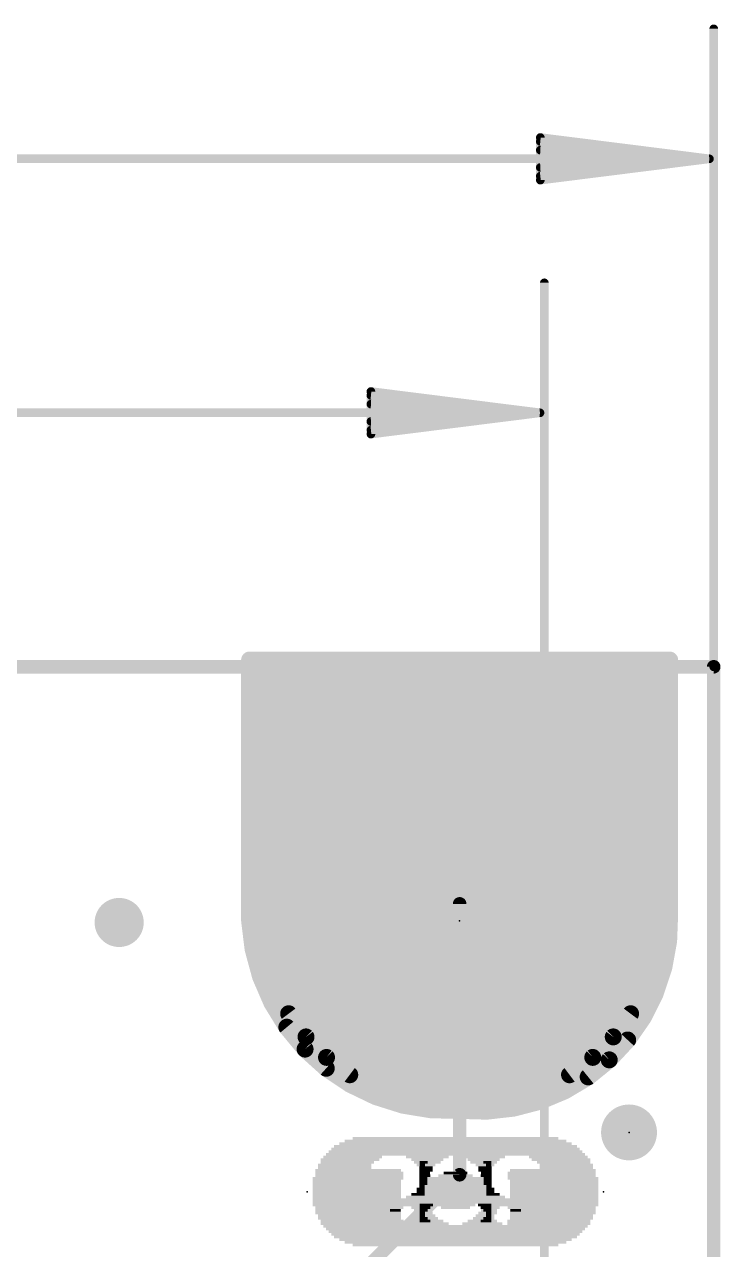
# Model space of a CAD drawing. Extents: x -32 to 103, y -61 to 35.
# Drawn here: x 27.77 to 38.2, y 16.66 to 35.03 of the extents above; entities that cross this region are included whole.
import ezdxf

# ---------------------------------------------------------------- set-up
doc = ezdxf.new("R2010")
doc.units = 0
for name, color, linetype in [('1', 12, 'CONTINUOUS'), ('16', 132, 'CONTINUOUS'), ('17', 110, 'CONTINUOUS'), ('18', 110, 'CONTINUOUS'), ('20', 53, 'CONTINUOUS'), ('21', 41, 'CONTINUOUS'), ('22', 40, 'CONTINUOUS'), ('23', 53, 'CONTINUOUS'), ('24', 53, 'CONTINUOUS'), ('29', 253, 'CONTINUOUS'), ('47', 253, 'CONTINUOUS')]:
    doc.layers.add(name, color=color, linetype=linetype)

# ---------------------------------------------------------------- blocks, each defined once
blk = doc.blocks.new('ROUNDP')
at = {"const_width": 0.5}
blk.add_lwpolyline([(0, -0.25, 1), (0, 0.25, 1), (0, -0.25)], format="xyb", dxfattribs=at)
blk = doc.blocks.new('PIE')
at = {"const_width": 0.5}
blk.add_lwpolyline([(0, -0.25, 1), (0, 0.25, 1), (0, -0.25)], format="xyb", dxfattribs=at)
blk = doc.blocks.new('RECT')
blk.add_solid([(-0.5, -0.5), (0.5, -0.5), (-0.5, 0.5), (0.5, 0.5)])
blk = doc.blocks.new('ROUNDV')
at = {"const_width": 0.5}
blk.add_lwpolyline([(0, -0.25, 1), (0, 0.25, 1), (0, -0.25)], format="xyb", dxfattribs=at)

msp = doc.modelspace()

# ---------------------------------------------------------------- linework, layer by layer
at = {"layer": '1'}
for points, const_width in [([(38.1, 25.4), (0, 25.4)], 0.2032), ([(37.338, 25.4), (31.242, 25.4)], 0.254), ([(31.242, 25.4), (31.242, 21.844)], 0.254), ([(37.338, 21.844), (37.338, 25.4)], 0.254), ([(38.1, 0), (38.1, 25.4)], 0.2032), ([(31.242, 25.146), (37.338, 25.146)], 0.254), ([(31.242, 24.892), (37.338, 24.892)], 0.254), ([(31.242, 24.638), (37.338, 24.638)], 0.254), ([(31.242, 24.384), (37.338, 24.384)], 0.254), ([(31.242, 24.13), (37.338, 24.13)], 0.254), ([(31.242, 23.876), (37.338, 23.876)], 0.254), ([(31.242, 23.622), (37.338, 23.622)], 0.254), ([(31.242, 23.368), (37.338, 23.368)], 0.254), ([(31.242, 23.114), (37.338, 23.114)], 0.254), ([(31.242, 22.86), (37.338, 22.86)], 0.254), ([(31.242, 22.606), (37.338, 22.606)], 0.254), ([(31.242, 22.352), (37.338, 22.352)], 0.254), ([(31.242, 22.098), (37.338, 22.098)], 0.254), ([(31.242, 21.844), (31.273, 21.4102)], 0.254), ([(31.242, 21.844), (37.338, 21.844)], 0.254), ([(34.29, 21.844), (34.29, 17.78)], 0.2032), ([(37.307, 21.4102), (37.338, 21.844)], 0.254), ([(31.2602, 21.59), (37.3198, 21.59)], 0.254), ([(31.273, 21.4102), (31.3655, 20.9853)], 0.254), ([(37.2145, 20.9853), (37.307, 21.4102)], 0.254), ([(31.2892, 21.336), (37.2908, 21.336)], 0.254), ([(31.3444, 21.082), (37.2356, 21.082)], 0.254), ([(31.3655, 20.9853), (31.5174, 20.5778)], 0.254), ([(31.4241, 20.828), (37.1559, 20.828)], 0.254), ([(37.0626, 20.5778), (37.2145, 20.9853)], 0.254), ([(31.5174, 20.5778), (31.7259, 20.1961)], 0.254), ([(31.5195, 20.574), (37.0605, 20.574)], 0.254), ([(36.8541, 20.1961), (37.0626, 20.5778)], 0.254), ([(31.6582, 20.32), (36.9218, 20.32)], 0.254), ([(31.7259, 20.1961), (31.9865, 19.848)], 0.254), ([(36.5935, 19.848), (36.8541, 20.1961)], 0.254), ([(31.8233, 20.066), (36.7567, 20.066)], 0.254), ([(31.9865, 19.848), (32.294, 19.5405)], 0.254), ([(32.0225, 19.812), (36.5575, 19.812)], 0.254), ([(36.286, 19.5405), (36.5935, 19.848)], 0.254), ([(32.2765, 19.558), (36.3035, 19.558)], 0.254), ([(32.294, 19.5405), (32.6421, 19.2799)], 0.254), ([(35.9379, 19.2799), (36.286, 19.5405)], 0.254), ([(32.6099, 19.304), (35.9701, 19.304)], 0.254), ([(32.6421, 19.2799), (33.0238, 19.0714)], 0.254), ([(35.5562, 19.0714), (35.9379, 19.2799)], 0.254), ([(33.0238, 19.0714), (33.4313, 18.9195)], 0.254), ([(33.0813, 19.05), (35.4987, 19.05)], 0.254), ([(35.1487, 18.9195), (35.5562, 19.0714)], 0.254), ([(33.4313, 18.9195), (33.8562, 18.827)], 0.254), ([(33.8562, 18.827), (34.29, 18.796)], 0.254), ([(34.29, 18.796), (34.7238, 18.827)], 0.254), ([(34.7238, 18.827), (35.1487, 18.9195)], 0.254), ([(34.29, 17.78), (31.75, 15.24)], 0.2032)]:
    msp.add_lwpolyline(points, dxfattribs=dict(at, const_width=const_width))
for points, const_width in [([(31.242, 25.4635, 1), (31.242, 25.3365)], 0.127), ([(31.3055, 25.4, 1), (31.1785, 25.4)], 0.127), ([(37.4015, 25.4, 1), (37.2745, 25.4)], 0.127), ([(37.338, 25.3365, 1), (37.338, 25.4635)], 0.127), ([(38.1508, 25.4, 1), (38.0492, 25.4)], 0.1016), ([(38.1, 25.3492, 1), (38.1, 25.4508)], 0.1016), ([(31.242, 25.2095, 1), (31.242, 25.0825)], 0.127), ([(37.338, 25.0825, 1), (37.338, 25.2095)], 0.127), ([(31.242, 24.9555, 1), (31.242, 24.8285)], 0.127), ([(37.338, 24.8285, 1), (37.338, 24.9555)], 0.127), ([(31.242, 24.7015, 1), (31.242, 24.5745)], 0.127), ([(37.338, 24.5745, 1), (37.338, 24.7015)], 0.127), ([(31.242, 24.4475, 1), (31.242, 24.3205)], 0.127), ([(37.338, 24.3205, 1), (37.338, 24.4475)], 0.127), ([(31.242, 24.1935, 1), (31.242, 24.0665)], 0.127), ([(37.338, 24.0665, 1), (37.338, 24.1935)], 0.127), ([(31.242, 23.9395, 1), (31.242, 23.8125)], 0.127), ([(37.338, 23.8125, 1), (37.338, 23.9395)], 0.127), ([(31.242, 23.6855, 1), (31.242, 23.5585)], 0.127), ([(37.338, 23.5585, 1), (37.338, 23.6855)], 0.127), ([(31.242, 23.4315, 1), (31.242, 23.3045)], 0.127), ([(37.338, 23.3045, 1), (37.338, 23.4315)], 0.127), ([(31.242, 23.1775, 1), (31.242, 23.0505)], 0.127), ([(37.338, 23.0505, 1), (37.338, 23.1775)], 0.127), ([(31.242, 22.9235, 1), (31.242, 22.7965)], 0.127), ([(37.338, 22.7965, 1), (37.338, 22.9235)], 0.127), ([(31.242, 22.6695, 1), (31.242, 22.5425)], 0.127), ([(37.338, 22.5425, 1), (37.338, 22.6695)], 0.127), ([(31.242, 22.4155, 1), (31.242, 22.2885)], 0.127), ([(37.338, 22.2885, 1), (37.338, 22.4155)], 0.127), ([(31.242, 22.1615, 1), (31.242, 22.0345)], 0.127), ([(37.338, 22.0345, 1), (37.338, 22.1615)], 0.127), ([(31.3053, 21.8485, 1), (31.1787, 21.8395)], 0.127), ([(31.242, 21.9075, 1), (31.242, 21.7805)], 0.127), ([(31.1785, 21.844, 1), (31.3055, 21.844)], 0.127), ([(34.3408, 21.844, 1), (34.2392, 21.844)], 0.1016), ([(37.2745, 21.844, 1), (37.4015, 21.844)], 0.127), ([(37.4013, 21.8395, 1), (37.2747, 21.8485)], 0.127), ([(37.338, 21.7805, 1), (37.338, 21.9075)], 0.127), ([(31.2602, 21.6535, 1), (31.2602, 21.5265)], 0.127), ([(37.3198, 21.5265, 1), (37.3198, 21.6535)], 0.127), ([(31.3351, 21.4237, 1), (31.211, 21.3967)], 0.127), ([(37.369, 21.3967, 1), (37.2449, 21.4237)], 0.127), ([(31.2097, 21.4057, 1), (31.3364, 21.4148)], 0.127), ([(31.2892, 21.3995, 1), (31.2892, 21.2725)], 0.127), ([(37.2436, 21.4148, 1), (37.3703, 21.4057)], 0.127), ([(37.2908, 21.2725, 1), (37.2908, 21.3995)], 0.127), ([(31.3444, 21.1455, 1), (31.3444, 21.0185)], 0.127), ([(37.2356, 21.0185, 1), (37.2356, 21.1455)], 0.127), ([(31.425, 21.0075, 1), (31.306, 20.9631)], 0.127), ([(31.3034, 20.9718, 1), (31.4275, 20.9988)], 0.127), ([(31.4241, 20.8915, 1), (31.4241, 20.7645)], 0.127), ([(37.1525, 20.9988, 1), (37.2766, 20.9718)], 0.127), ([(37.274, 20.9631, 1), (37.155, 21.0075)], 0.127), ([(37.1559, 20.7645, 1), (37.1559, 20.8915)], 0.127), ([(31.5732, 20.6082, 1), (31.4617, 20.5474)], 0.127), ([(31.5195, 20.6375, 1), (31.5195, 20.5105)], 0.127), ([(31.4579, 20.5556, 1), (31.5769, 20.6)], 0.127), ([(37.0031, 20.6, 1), (37.1221, 20.5556)], 0.127), ([(37.1183, 20.5474, 1), (37.0068, 20.6082)], 0.127), ([(37.0605, 20.5105, 1), (37.0605, 20.6375)], 0.127), ([(31.6582, 20.3835, 1), (31.6582, 20.2565)], 0.127), ([(36.9218, 20.2565, 1), (36.9218, 20.3835)], 0.127), ([(31.7767, 20.2342, 1), (31.675, 20.1581)], 0.127), ([(31.6701, 20.1657, 1), (31.7816, 20.2266)], 0.127), ([(36.7984, 20.2266, 1), (36.9099, 20.1657)], 0.127), ([(36.905, 20.1581, 1), (36.8033, 20.2342)], 0.127), ([(31.8233, 20.1295, 1), (31.8233, 20.0025)], 0.127), ([(36.7567, 20.0025, 1), (36.7567, 20.1295)], 0.127), ([(32.0314, 19.8929, 1), (31.9416, 19.8031)], 0.127), ([(31.9356, 19.8099, 1), (32.0373, 19.886)], 0.127), ([(32.0225, 19.8755, 1), (32.0225, 19.7485)], 0.127), ([(36.5427, 19.886, 1), (36.6444, 19.8099)], 0.127), ([(36.6384, 19.8031, 1), (36.5486, 19.8929)], 0.127), ([(36.5575, 19.7485, 1), (36.5575, 19.8755)], 0.127), ([(32.2765, 19.6215, 1), (32.2765, 19.4945)], 0.127), ([(32.332, 19.5913, 1), (32.2559, 19.4896)], 0.127), ([(36.3241, 19.4896, 1), (36.248, 19.5913)], 0.127), ([(36.3035, 19.4945, 1), (36.3035, 19.6215)], 0.127), ([(32.2491, 19.4956, 1), (32.3389, 19.5854)], 0.127), ([(36.2411, 19.5854, 1), (36.3309, 19.4956)], 0.127), ([(32.6099, 19.3675, 1), (32.6099, 19.2405)], 0.127), ([(32.6726, 19.3356, 1), (32.6117, 19.2241)], 0.127), ([(32.6041, 19.229, 1), (32.6802, 19.3307)], 0.127), ([(35.8998, 19.3307, 1), (35.9759, 19.229)], 0.127), ([(35.9683, 19.2241, 1), (35.9074, 19.3356)], 0.127), ([(35.9701, 19.2405, 1), (35.9701, 19.3675)], 0.127), ([(33.046, 19.1309, 1), (33.0016, 19.0119)], 0.127), ([(32.9934, 19.0157, 1), (33.0542, 19.1272)], 0.127), ([(33.0813, 19.1135, 1), (33.0813, 18.9865)], 0.127), ([(35.5258, 19.1272, 1), (35.5866, 19.0157)], 0.127), ([(35.4987, 18.9865, 1), (35.4987, 19.1135)], 0.127), ([(35.5784, 19.0119, 1), (35.534, 19.1309)], 0.127), ([(33.4448, 18.9815, 1), (33.4178, 18.8574)], 0.127), ([(33.4091, 18.86, 1), (33.4535, 18.979)], 0.127), ([(33.8608, 18.8904, 1), (33.8517, 18.7637)], 0.127), ([(33.8427, 18.765, 1), (33.8697, 18.8891)], 0.127), ([(34.7103, 18.8891, 1), (34.7373, 18.765)], 0.127), ([(34.7283, 18.7637, 1), (34.7192, 18.8904)], 0.127), ([(35.1265, 18.979, 1), (35.1709, 18.86)], 0.127), ([(35.1622, 18.8574, 1), (35.1352, 18.9815)], 0.127), ([(34.2855, 18.8593, 1), (34.2945, 18.7327)], 0.127), ([(34.2855, 18.7327, 1), (34.2945, 18.8593)], 0.127), ([(34.2392, 17.78, 1), (34.3408, 17.78)], 0.1016), ([(34.3259, 17.7441, 1), (34.2541, 17.8159)], 0.1016)]:
    msp.add_lwpolyline(points, format="xyb", dxfattribs=dict(at, const_width=const_width))
at = {"layer": '16'}
for points, const_width in [([(0, 25.4), (38.1, 25.4)], 0.2032), ([(37.338, 25.4), (31.242, 25.4)], 0.254), ([(31.242, 25.4), (31.242, 21.844)], 0.254), ([(37.338, 21.844), (37.338, 25.4)], 0.254), ([(38.1, 25.4), (38.1, 0)], 0.2032), ([(31.242, 25.146), (37.338, 25.146)], 0.254), ([(31.242, 24.892), (37.338, 24.892)], 0.254), ([(31.242, 24.638), (37.338, 24.638)], 0.254), ([(31.242, 24.384), (37.338, 24.384)], 0.254), ([(31.242, 24.13), (37.338, 24.13)], 0.254), ([(31.242, 23.876), (37.338, 23.876)], 0.254), ([(31.242, 23.622), (37.338, 23.622)], 0.254), ([(31.242, 23.368), (37.338, 23.368)], 0.254), ([(31.242, 23.114), (37.338, 23.114)], 0.254), ([(31.242, 22.86), (37.338, 22.86)], 0.254), ([(31.242, 22.606), (37.338, 22.606)], 0.254), ([(31.242, 22.352), (37.338, 22.352)], 0.254), ([(31.242, 22.098), (37.338, 22.098)], 0.254), ([(31.242, 21.844), (31.273, 21.4102)], 0.254), ([(31.242, 21.844), (37.338, 21.844)], 0.254), ([(37.307, 21.4102), (37.338, 21.844)], 0.254), ([(31.2602, 21.59), (37.3198, 21.59)], 0.254), ([(31.273, 21.4102), (31.3655, 20.9853)], 0.254), ([(37.2145, 20.9853), (37.307, 21.4102)], 0.254), ([(31.2892, 21.336), (37.2908, 21.336)], 0.254), ([(31.3444, 21.082), (37.2356, 21.082)], 0.254), ([(31.3655, 20.9853), (31.5174, 20.5778)], 0.254), ([(31.4241, 20.828), (37.1559, 20.828)], 0.254), ([(37.0626, 20.5778), (37.2145, 20.9853)], 0.254), ([(31.5174, 20.5778), (31.7259, 20.1961)], 0.254), ([(31.5195, 20.574), (37.0605, 20.574)], 0.254), ([(36.8541, 20.1961), (37.0626, 20.5778)], 0.254), ([(31.6582, 20.32), (36.9218, 20.32)], 0.254), ([(31.7259, 20.1961), (31.9865, 19.848)], 0.254), ([(36.5935, 19.848), (36.8541, 20.1961)], 0.254), ([(31.8233, 20.066), (36.7567, 20.066)], 0.254), ([(31.9865, 19.848), (32.294, 19.5405)], 0.254), ([(32.0225, 19.812), (36.5575, 19.812)], 0.254), ([(36.286, 19.5405), (36.5935, 19.848)], 0.254), ([(32.2765, 19.558), (36.3035, 19.558)], 0.254), ([(32.294, 19.5405), (32.6421, 19.2799)], 0.254), ([(35.9379, 19.2799), (36.286, 19.5405)], 0.254), ([(32.6099, 19.304), (35.9701, 19.304)], 0.254), ([(32.6421, 19.2799), (33.0238, 19.0714)], 0.254), ([(35.5562, 19.0714), (35.9379, 19.2799)], 0.254), ([(33.0238, 19.0714), (33.4313, 18.9195)], 0.254), ([(33.0813, 19.05), (35.4987, 19.05)], 0.254), ([(35.1487, 18.9195), (35.5562, 19.0714)], 0.254), ([(33.4313, 18.9195), (33.8562, 18.827)], 0.254), ([(33.8562, 18.827), (34.29, 18.796)], 0.254), ([(34.29, 18.796), (34.7238, 18.827)], 0.254), ([(34.7238, 18.827), (35.1487, 18.9195)], 0.254)]:
    msp.add_lwpolyline(points, dxfattribs=dict(at, const_width=const_width))
for points, const_width in [([(31.242, 25.4635, 1), (31.242, 25.3365)], 0.127), ([(31.3055, 25.4, 1), (31.1785, 25.4)], 0.127), ([(37.4015, 25.4, 1), (37.2745, 25.4)], 0.127), ([(37.338, 25.3365, 1), (37.338, 25.4635)], 0.127), ([(38.1508, 25.4, 1), (38.0492, 25.4)], 0.1016), ([(38.1, 25.3492, 1), (38.1, 25.4508)], 0.1016), ([(31.242, 25.2095, 1), (31.242, 25.0825)], 0.127), ([(37.338, 25.0825, 1), (37.338, 25.2095)], 0.127), ([(31.242, 24.9555, 1), (31.242, 24.8285)], 0.127), ([(37.338, 24.8285, 1), (37.338, 24.9555)], 0.127), ([(31.242, 24.7015, 1), (31.242, 24.5745)], 0.127), ([(37.338, 24.5745, 1), (37.338, 24.7015)], 0.127), ([(31.242, 24.4475, 1), (31.242, 24.3205)], 0.127), ([(37.338, 24.3205, 1), (37.338, 24.4475)], 0.127), ([(31.242, 24.1935, 1), (31.242, 24.0665)], 0.127), ([(37.338, 24.0665, 1), (37.338, 24.1935)], 0.127), ([(31.242, 23.9395, 1), (31.242, 23.8125)], 0.127), ([(37.338, 23.8125, 1), (37.338, 23.9395)], 0.127), ([(31.242, 23.6855, 1), (31.242, 23.5585)], 0.127), ([(37.338, 23.5585, 1), (37.338, 23.6855)], 0.127), ([(31.242, 23.4315, 1), (31.242, 23.3045)], 0.127), ([(37.338, 23.3045, 1), (37.338, 23.4315)], 0.127), ([(31.242, 23.1775, 1), (31.242, 23.0505)], 0.127), ([(37.338, 23.0505, 1), (37.338, 23.1775)], 0.127), ([(31.242, 22.9235, 1), (31.242, 22.7965)], 0.127), ([(37.338, 22.7965, 1), (37.338, 22.9235)], 0.127), ([(31.242, 22.6695, 1), (31.242, 22.5425)], 0.127), ([(37.338, 22.5425, 1), (37.338, 22.6695)], 0.127), ([(31.242, 22.4155, 1), (31.242, 22.2885)], 0.127), ([(37.338, 22.2885, 1), (37.338, 22.4155)], 0.127), ([(31.242, 22.1615, 1), (31.242, 22.0345)], 0.127), ([(37.338, 22.0345, 1), (37.338, 22.1615)], 0.127), ([(31.3053, 21.8485, 1), (31.1787, 21.8395)], 0.127), ([(31.242, 21.9075, 1), (31.242, 21.7805)], 0.127), ([(31.1785, 21.844, 1), (31.3055, 21.844)], 0.127), ([(37.2745, 21.844, 1), (37.4015, 21.844)], 0.127), ([(37.4013, 21.8395, 1), (37.2747, 21.8485)], 0.127), ([(37.338, 21.7805, 1), (37.338, 21.9075)], 0.127), ([(31.2602, 21.6535, 1), (31.2602, 21.5265)], 0.127), ([(37.3198, 21.5265, 1), (37.3198, 21.6535)], 0.127), ([(31.3351, 21.4237, 1), (31.211, 21.3967)], 0.127), ([(37.369, 21.3967, 1), (37.2449, 21.4237)], 0.127), ([(31.2097, 21.4057, 1), (31.3364, 21.4148)], 0.127), ([(31.2892, 21.3995, 1), (31.2892, 21.2725)], 0.127), ([(37.2436, 21.4148, 1), (37.3703, 21.4057)], 0.127), ([(37.2908, 21.2725, 1), (37.2908, 21.3995)], 0.127), ([(31.3444, 21.1455, 1), (31.3444, 21.0185)], 0.127), ([(37.2356, 21.0185, 1), (37.2356, 21.1455)], 0.127), ([(31.425, 21.0075, 1), (31.306, 20.9631)], 0.127), ([(31.3034, 20.9718, 1), (31.4275, 20.9988)], 0.127), ([(31.4241, 20.8915, 1), (31.4241, 20.7645)], 0.127), ([(37.1525, 20.9988, 1), (37.2766, 20.9718)], 0.127), ([(37.274, 20.9631, 1), (37.155, 21.0075)], 0.127), ([(37.1559, 20.7645, 1), (37.1559, 20.8915)], 0.127), ([(31.5732, 20.6082, 1), (31.4617, 20.5474)], 0.127), ([(31.5195, 20.6375, 1), (31.5195, 20.5105)], 0.127), ([(31.4579, 20.5556, 1), (31.5769, 20.6)], 0.127), ([(37.0031, 20.6, 1), (37.1221, 20.5556)], 0.127), ([(37.1183, 20.5474, 1), (37.0068, 20.6082)], 0.127), ([(37.0605, 20.5105, 1), (37.0605, 20.6375)], 0.127), ([(31.6582, 20.3835, 1), (31.6582, 20.2565)], 0.127), ([(36.9218, 20.2565, 1), (36.9218, 20.3835)], 0.127), ([(31.7767, 20.2342, 1), (31.675, 20.1581)], 0.127), ([(31.6701, 20.1657, 1), (31.7816, 20.2266)], 0.127), ([(36.7984, 20.2266, 1), (36.9099, 20.1657)], 0.127), ([(36.905, 20.1581, 1), (36.8033, 20.2342)], 0.127), ([(31.8233, 20.1295, 1), (31.8233, 20.0025)], 0.127), ([(36.7567, 20.0025, 1), (36.7567, 20.1295)], 0.127), ([(32.0314, 19.8929, 1), (31.9416, 19.8031)], 0.127), ([(31.9356, 19.8099, 1), (32.0373, 19.886)], 0.127), ([(32.0225, 19.8755, 1), (32.0225, 19.7485)], 0.127), ([(36.5427, 19.886, 1), (36.6444, 19.8099)], 0.127), ([(36.6384, 19.8031, 1), (36.5486, 19.8929)], 0.127), ([(36.5575, 19.7485, 1), (36.5575, 19.8755)], 0.127), ([(32.2765, 19.6215, 1), (32.2765, 19.4945)], 0.127), ([(32.332, 19.5913, 1), (32.2559, 19.4896)], 0.127), ([(36.3241, 19.4896, 1), (36.248, 19.5913)], 0.127), ([(36.3035, 19.4945, 1), (36.3035, 19.6215)], 0.127), ([(32.2491, 19.4956, 1), (32.3389, 19.5854)], 0.127), ([(36.2411, 19.5854, 1), (36.3309, 19.4956)], 0.127), ([(32.6099, 19.3675, 1), (32.6099, 19.2405)], 0.127), ([(32.6726, 19.3356, 1), (32.6117, 19.2241)], 0.127), ([(32.6041, 19.229, 1), (32.6802, 19.3307)], 0.127), ([(35.8998, 19.3307, 1), (35.9759, 19.229)], 0.127), ([(35.9683, 19.2241, 1), (35.9074, 19.3356)], 0.127), ([(35.9701, 19.2405, 1), (35.9701, 19.3675)], 0.127), ([(33.046, 19.1309, 1), (33.0016, 19.0119)], 0.127), ([(32.9934, 19.0157, 1), (33.0542, 19.1272)], 0.127), ([(33.0813, 19.1135, 1), (33.0813, 18.9865)], 0.127), ([(35.5258, 19.1272, 1), (35.5866, 19.0157)], 0.127), ([(35.4987, 18.9865, 1), (35.4987, 19.1135)], 0.127), ([(35.5784, 19.0119, 1), (35.534, 19.1309)], 0.127), ([(33.4448, 18.9815, 1), (33.4178, 18.8574)], 0.127), ([(33.4091, 18.86, 1), (33.4535, 18.979)], 0.127), ([(33.8608, 18.8904, 1), (33.8517, 18.7637)], 0.127), ([(33.8427, 18.765, 1), (33.8697, 18.8891)], 0.127), ([(34.7103, 18.8891, 1), (34.7373, 18.765)], 0.127), ([(34.7283, 18.7637, 1), (34.7192, 18.8904)], 0.127), ([(35.1265, 18.979, 1), (35.1709, 18.86)], 0.127), ([(35.1622, 18.8574, 1), (35.1352, 18.9815)], 0.127), ([(34.2855, 18.8593, 1), (34.2945, 18.7327)], 0.127), ([(34.2855, 18.7327, 1), (34.2945, 18.8593)], 0.127)]:
    msp.add_lwpolyline(points, format="xyb", dxfattribs=dict(at, const_width=const_width))
at = {"layer": '20', "const_width": 0.2032}
for points in [[(38.1, 25.4), (0, 25.4)], [(38.1, 0), (38.1, 25.4)]]:
    msp.add_lwpolyline(points, dxfattribs=at)
at = {"layer": '20', "const_width": 0.1016}
for points in [[(38.1508, 25.4, 1), (38.0492, 25.4)], [(38.1, 25.3492, 1), (38.1, 25.4508)]]:
    msp.add_lwpolyline(points, format="xyb", dxfattribs=at)
at = {"layer": '23'}
for p in [(34.29, 21.59), (36.83, 18.415), (36.449, 17.526)]:
    msp.add_point(p, dxfattribs=at)
at = {"layer": '24'}
for p in [(36.83, 18.415), (32.004, 17.526)]:
    msp.add_point(p, dxfattribs=at)
at = {"layer": '29', "const_width": 0.254}
for points in [[(31.1404, 25.5016), (37.4396, 25.5016)], [(31.1404, 21.59), (31.1404, 25.5016)], [(37.4396, 25.5016), (37.4396, 21.6916)], [(31.1404, 25.4), (37.4396, 25.4)], [(31.1404, 25.146), (37.4396, 25.146)], [(31.1404, 24.892), (37.4396, 24.892)], [(31.1404, 24.638), (37.4396, 24.638)], [(31.1404, 24.384), (37.4396, 24.384)], [(31.1404, 24.13), (37.4396, 24.13)], [(31.1404, 23.876), (37.4396, 23.876)], [(31.1404, 23.622), (37.4396, 23.622)], [(31.1404, 23.368), (37.4396, 23.368)], [(31.1404, 23.114), (37.4396, 23.114)], [(31.1404, 22.86), (37.4396, 22.86)], [(31.1404, 22.606), (37.4396, 22.606)], [(31.1404, 22.352), (37.4396, 22.352)], [(31.1404, 22.098), (37.4396, 22.098)], [(31.1404, 21.844), (37.4396, 21.844)], [(31.1926, 21.165), (31.1404, 21.59)], [(31.1404, 21.59), (37.4358, 21.59)], [(37.4396, 21.6916), (37.4243, 21.2854)], [(31.1716, 21.336), (37.4262, 21.336)], [(37.4243, 21.2854), (37.3516, 20.8854)], [(31.3047, 20.7518), (31.1926, 21.165)], [(31.2151, 21.082), (37.3873, 21.082)], [(31.2841, 20.828), (37.3325, 20.828)], [(37.3516, 20.8854), (37.223, 20.4997)], [(31.4746, 20.3587), (31.3047, 20.7518)], [(31.3815, 20.574), (37.2478, 20.574)], [(37.223, 20.4997), (37.0412, 20.1361)], [(31.6986, 19.9938), (31.4746, 20.3587)], [(31.4983, 20.32), (37.1332, 20.32)], [(37.0412, 20.1361), (36.8097, 19.8019)], [(31.6543, 20.066), (36.9926, 20.066)], [(31.9723, 19.6645), (31.6986, 19.9938)], [(31.8497, 19.812), (36.8167, 19.812)], [(36.8097, 19.8019), (36.5333, 19.5038)], [(32.29, 19.3775), (31.9723, 19.6645)], [(32.0902, 19.558), (36.5836, 19.558)], [(32.6454, 19.1386), (32.29, 19.3775)], [(36.5333, 19.5038), (36.2175, 19.2478)], [(32.3993, 19.304), (36.2868, 19.304)], [(36.2175, 19.2478), (35.8686, 19.0391)], [(33.0311, 18.9527), (32.6454, 19.1386)], [(32.8293, 19.05), (35.8867, 19.05)], [(35.8686, 19.0391), (35.4937, 18.8819)], [(33.4394, 18.8237), (33.0311, 18.9527)], [(33.8619, 18.754), (33.4394, 18.8237)], [(35.4937, 18.8819), (35.1003, 18.7793)], [(33.6073, 18.796), (35.1642, 18.796)], [(34.29, 18.7452), (33.8619, 18.754)], [(34.6964, 18.7335), (34.29, 18.7452)], [(35.1003, 18.7793), (34.6964, 18.7335)]]:
    msp.add_lwpolyline(points, dxfattribs=at)
at = {"layer": '29', "const_width": 0.127}
for points in [[(31.1404, 25.5651, 1), (31.1404, 25.4381)], [(31.2039, 25.5016, 1), (31.0769, 25.5016)], [(37.5031, 25.5016, 1), (37.3761, 25.5016)], [(37.4396, 25.4381, 1), (37.4396, 25.5651)], [(31.1404, 25.4635, 1), (31.1404, 25.3365)], [(37.4396, 25.3365, 1), (37.4396, 25.4635)], [(31.1404, 25.2095, 1), (31.1404, 25.0825)], [(37.4396, 25.0825, 1), (37.4396, 25.2095)], [(31.1404, 24.9555, 1), (31.1404, 24.8285)], [(37.4396, 24.8285, 1), (37.4396, 24.9555)], [(31.1404, 24.7015, 1), (31.1404, 24.5745)], [(37.4396, 24.5745, 1), (37.4396, 24.7015)], [(31.1404, 24.4475, 1), (31.1404, 24.3205)], [(37.4396, 24.3205, 1), (37.4396, 24.4475)], [(31.1404, 24.1935, 1), (31.1404, 24.0665)], [(37.4396, 24.0665, 1), (37.4396, 24.1935)], [(31.1404, 23.9395, 1), (31.1404, 23.8125)], [(37.4396, 23.8125, 1), (37.4396, 23.9395)], [(31.1404, 23.6855, 1), (31.1404, 23.5585)], [(37.4396, 23.5585, 1), (37.4396, 23.6855)], [(31.1404, 23.4315, 1), (31.1404, 23.3045)], [(37.4396, 23.3045, 1), (37.4396, 23.4315)], [(31.1404, 23.1775, 1), (31.1404, 23.0505)], [(37.4396, 23.0505, 1), (37.4396, 23.1775)], [(31.1404, 22.9235, 1), (31.1404, 22.7965)], [(37.4396, 22.7965, 1), (37.4396, 22.9235)], [(31.1404, 22.6695, 1), (31.1404, 22.5425)], [(37.4396, 22.5425, 1), (37.4396, 22.6695)], [(31.1404, 22.4155, 1), (31.1404, 22.2885)], [(37.4396, 22.2885, 1), (37.4396, 22.4155)], [(31.1404, 22.1615, 1), (31.1404, 22.0345)], [(37.4396, 22.0345, 1), (37.4396, 22.1615)], [(31.1404, 21.9075, 1), (31.1404, 21.7805)], [(37.4396, 21.7805, 1), (37.4396, 21.9075)], [(31.2034, 21.5977, 1), (31.0774, 21.5823)], [(31.1404, 21.6535, 1), (31.1404, 21.5265)], [(37.5031, 21.6892, 1), (37.3761, 21.694)], [(37.3761, 21.6916, 1), (37.5031, 21.6916)], [(37.4358, 21.5265, 1), (37.4358, 21.6535)], [(31.0769, 21.59, 1), (31.2039, 21.59)], [(31.1716, 21.3995, 1), (31.1716, 21.2725)], [(37.3608, 21.2878, 1), (37.4877, 21.283)], [(37.4867, 21.274, 1), (37.3618, 21.2967)], [(37.4262, 21.2725, 1), (37.4262, 21.3995)], [(31.2539, 21.1816, 1), (31.1313, 21.1484)], [(31.1296, 21.1573, 1), (31.2556, 21.1727)], [(31.2151, 21.1455, 1), (31.2151, 21.0185)], [(37.3873, 21.0185, 1), (37.3873, 21.1455)], [(31.2841, 20.8915, 1), (31.2841, 20.7645)], [(37.2891, 20.8967, 1), (37.4141, 20.874)], [(37.4118, 20.8653, 1), (37.2913, 20.9055)], [(37.3325, 20.7645, 1), (37.3325, 20.8915)], [(31.363, 20.7769, 1), (31.2465, 20.7266)], [(31.2435, 20.7351, 1), (31.366, 20.7684)], [(31.3815, 20.6375, 1), (31.3815, 20.5105)], [(37.1628, 20.5198, 1), (37.2833, 20.4796)], [(37.2798, 20.4713, 1), (37.1662, 20.5281)], [(37.2478, 20.5105, 1), (37.2478, 20.6375)], [(31.5287, 20.3919, 1), (31.4204, 20.3255)], [(31.4163, 20.3335, 1), (31.5329, 20.3839)], [(31.4983, 20.3835, 1), (31.4983, 20.2565)], [(37.1332, 20.2565, 1), (37.1332, 20.3835)], [(36.9844, 20.1645, 1), (37.098, 20.1077)], [(37.0934, 20.0999, 1), (36.989, 20.1723)], [(31.6543, 20.1295, 1), (31.6543, 20.0025)], [(31.7474, 20.0344, 1), (31.6498, 19.9532)], [(31.6445, 19.9606, 1), (31.7527, 20.027)], [(36.9926, 20.0025, 1), (36.9926, 20.1295)], [(31.8497, 19.8755, 1), (31.8497, 19.7485)], [(36.7575, 19.838, 1), (36.8619, 19.7657)], [(36.8563, 19.7587, 1), (36.7632, 19.8451)], [(36.8167, 19.7485, 1), (36.8167, 19.8755)], [(32.0148, 19.7116, 1), (31.9297, 19.6174)], [(31.9234, 19.6239, 1), (32.0211, 19.7051)], [(32.0902, 19.6215, 1), (32.0902, 19.4945)], [(36.5836, 19.4945, 1), (36.5836, 19.6215)], [(32.3255, 19.4302, 1), (32.2546, 19.3248)], [(32.2475, 19.3303, 1), (32.3326, 19.4246)], [(36.4867, 19.547, 1), (36.5799, 19.4606)], [(36.5733, 19.4545, 1), (36.4933, 19.5531)], [(32.3993, 19.3675, 1), (32.3993, 19.2405)], [(36.1775, 19.2972, 1), (36.2574, 19.1985)], [(36.2501, 19.1933, 1), (36.1849, 19.3023)], [(36.2868, 19.2405, 1), (36.2868, 19.3675)], [(32.673, 19.1958, 1), (32.6178, 19.0814)], [(32.61, 19.0859, 1), (32.6808, 19.1913)], [(32.8293, 19.1135, 1), (32.8293, 18.9865)], [(35.836, 19.0936, 1), (35.9012, 18.9846)], [(35.8931, 18.9806, 1), (35.844, 19.0977)], [(35.8867, 18.9865, 1), (35.8867, 19.1135)], [(33.0503, 19.0133, 1), (33.012, 18.8922)], [(33.0036, 18.8955, 1), (33.0587, 19.0099)], [(33.4497, 18.8863, 1), (33.4291, 18.761)], [(33.4203, 18.7631, 1), (33.4586, 18.8842)], [(35.4691, 18.9405, 1), (35.5182, 18.8234)], [(35.5097, 18.8205, 1), (35.4777, 18.9434)], [(33.6073, 18.8595, 1), (33.6073, 18.7325)], [(33.8632, 18.8175, 1), (33.8606, 18.6905)], [(33.8516, 18.6914, 1), (33.8722, 18.8167)], [(34.2918, 18.8087, 1), (34.2882, 18.6817)], [(34.2887, 18.6817, 1), (34.2913, 18.8087)], [(34.6892, 18.7966, 1), (34.7035, 18.6704)], [(34.6945, 18.67, 1), (34.6982, 18.7969)], [(35.0843, 18.8408, 1), (35.1163, 18.7179)], [(35.1075, 18.7162, 1), (35.0931, 18.8424)], [(35.1642, 18.7325, 1), (35.1642, 18.8595)]]:
    msp.add_lwpolyline(points, format="xyb", dxfattribs=at)
at = {"layer": '47', "const_width": 0.13}
for points in [[(38.1, 25.4), (38.1, 34.97)], [(38.035, 33.02), (35.5, 33.3392)], [(35.5, 33.3392), (35.5, 32.7008)], [(38.035, 33.02), (35.5, 33.28)], [(0.065, 33.02), (38.035, 33.02)], [(38.035, 33.02), (35.5, 33.15)], [(35.5, 32.7008), (38.035, 33.02)], [(35.5, 32.89), (38.035, 33.02)], [(35.5, 32.76), (38.035, 33.02)], [(35.56, 12.7), (35.56, 31.16)], [(35.495, 29.21), (32.96, 29.5292)], [(32.96, 29.5292), (32.96, 28.8908)], [(35.495, 29.21), (32.96, 29.47)], [(35.495, 29.21), (32.96, 29.34)], [(2.605, 29.21), (35.495, 29.21)], [(32.96, 28.8908), (35.495, 29.21)], [(32.96, 29.08), (35.495, 29.21)], [(32.96, 28.95), (35.495, 29.21)]]:
    msp.add_lwpolyline(points, dxfattribs=at)
at = {"layer": '47', "const_width": 0.065}
for points in [[(38.1325, 34.97, 1), (38.0675, 34.97)], [(35.5041, 33.3715, 1), (35.4959, 33.307)], [(35.5325, 33.3392, 1), (35.4675, 33.3392)], [(35.5033, 33.3123, 1), (35.4967, 33.2477)], [(35.5017, 33.1825, 1), (35.4983, 33.1175)], [(38.0391, 32.9878, 1), (38.0309, 33.0522)], [(38.0309, 32.9878, 1), (38.0391, 33.0522)], [(38.0383, 32.9877, 1), (38.0317, 33.0523)], [(38.0317, 32.9877, 1), (38.0383, 33.0523)], [(38.0333, 32.9875, 1), (38.0367, 33.0525)], [(38.0367, 32.9875, 1), (38.0333, 33.0525)], [(38.035, 32.9875, 1), (38.035, 33.0525)], [(35.4983, 32.9225, 1), (35.5017, 32.8575)], [(35.4967, 32.7923, 1), (35.5033, 32.7277)], [(35.4959, 32.733, 1), (35.5041, 32.6685)], [(35.4675, 32.7008, 1), (35.5325, 32.7008)], [(35.5925, 31.16, 1), (35.5275, 31.16)], [(32.9641, 29.5615, 1), (32.9559, 29.497)], [(32.9925, 29.5292, 1), (32.9275, 29.5292)], [(32.9633, 29.5023, 1), (32.9567, 29.4377)], [(32.9617, 29.3725, 1), (32.9583, 29.3075)], [(35.4991, 29.1778, 1), (35.4909, 29.2422)], [(35.4909, 29.1778, 1), (35.4991, 29.2422)], [(35.4983, 29.1777, 1), (35.4917, 29.2423)], [(35.4917, 29.1777, 1), (35.4983, 29.2423)], [(35.4933, 29.1775, 1), (35.4967, 29.2425)], [(35.4967, 29.1775, 1), (35.4933, 29.2425)], [(35.495, 29.1775, 1), (35.495, 29.2425)], [(32.9583, 29.1125, 1), (32.9617, 29.0475)], [(32.9567, 28.9823, 1), (32.9633, 28.9177)], [(32.9559, 28.923, 1), (32.9641, 28.8585)], [(32.9275, 28.8908, 1), (32.9925, 28.8908)], [(38.0675, 25.4, 1), (38.1325, 25.4)]]:
    msp.add_lwpolyline(points, format="xyb", dxfattribs=at)

# ---------------------------------------------------------------- block references
at = {"layer": '1', "xscale": 0.635, "yscale": 0.635}
msp.add_blockref('PIE', (36.83, 18.415), dxfattribs=at)
at = {"layer": '16', "xscale": 0.635, "yscale": 0.635}
msp.add_blockref('PIE', (36.83, 18.415), dxfattribs=at)
at = {"layer": '17', "xscale": 5.08, "yscale": 5.08, "rotation": 180}
msp.add_blockref('ROUNDP', (34.29, 21.844), dxfattribs=at)
msp.add_blockref('ROUNDP', (34.29, 21.844), dxfattribs=at)
at = {"layer": '18', "xscale": 0.7366, "yscale": 0.7366}
msp.add_blockref('ROUNDV', (29.1846, 21.5646), dxfattribs=at)
msp.add_blockref('ROUNDV', (29.1846, 21.5646), dxfattribs=at)
at = {"layer": '21', "yscale": 0.04, "rotation": 180}
for p, xscale in [((34.229, 18.206), 3.64), ((34.229, 18.246), 3.48), ((34.229, 18.286), 3.32), ((34.229, 18.326), 3.08), ((32.569, 18.006), 0.72), ((32.609, 18.046), 0.72), ((34.229, 18.086), 3.88), ((34.229, 18.126), 3.8), ((34.229, 18.166), 3.72), ((33.809, 18.046), 0.32), ((33.769, 18.006), 0.24), ((34.649, 18.046), 0.64), ((34.649, 18.006), 0.48), ((35.769, 18.046), 0.88), ((35.809, 18.006), 0.88), ((32.769, 17.846), 1.28), ((32.769, 17.806), 1.28), ((32.549, 17.926), 0.76), ((32.549, 17.886), 0.76), ((32.569, 17.966), 0.72), ((33.749, 17.966), 0.12), ((33.729, 17.926), 0.08), ((33.729, 17.886), 0.08), ((33.749, 17.846), 0.12), ((33.749, 17.806), 0.12), ((34.149, 17.806), 0.2), ((34.649, 17.966), 0.4), ((34.669, 17.926), 0.28), ((34.669, 17.886), 0.2), ((34.669, 17.846), 0.2), ((34.689, 17.806), 0.16), ((35.129, 17.806), 0.24), ((35.849, 17.966), 0.8), ((35.889, 17.926), 0.8), ((35.889, 17.886), 0.8), ((35.909, 17.806), 0.84), ((35.929, 17.846), 0.8), ((32.749, 17.726), 1.32), ((32.749, 17.686), 1.32), ((32.749, 17.646), 1.32), ((32.769, 17.766), 1.28), ((33.769, 17.766), 0.16), ((34.029, 17.726), 0.68), ((34.049, 17.686), 0.72), ((34.049, 17.646), 0.72), ((34.149, 17.766), 0.36), ((34.689, 17.766), 0.16), ((34.709, 17.726), 0.12), ((34.709, 17.686), 0.12), ((34.709, 17.646), 0.12), ((35.149, 17.766), 0.28), ((35.169, 17.726), 0.32), ((35.709, 17.686), 1.32), ((35.749, 17.646), 1.24), ((35.909, 17.726), 0.92), ((35.909, 17.766), 0.84), ((32.749, 17.606), 1.32), ((32.749, 17.566), 1.32), ((32.749, 17.526), 1.32), ((32.749, 17.486), 1.32), ((32.749, 17.446), 1.32), ((34.049, 17.606), 0.72), ((34.049, 17.566), 0.72), ((34.049, 17.526), 0.72), ((34.049, 17.486), 0.72), ((34.049, 17.446), 0.72), ((34.729, 17.606), 0.08), ((34.749, 17.566), 0.12), ((34.749, 17.526), 0.12), ((34.789, 17.486), 0.2), ((34.829, 17.446), 0.28), ((35.829, 17.606), 1.08), ((35.889, 17.526), 0.96), ((35.909, 17.486), 0.92), ((35.929, 17.446), 0.88), ((32.749, 17.406), 1.32), ((32.749, 17.366), 1.32), ((32.749, 17.326), 1.32), ((32.769, 17.286), 1.28), ((34.049, 17.406), 0.72), ((34.029, 17.366), 0.68), ((33.789, 17.326), 0.2), ((33.769, 17.286), 0.16), ((34.129, 17.326), 0.4), ((34.149, 17.286), 0.28), ((34.749, 17.286), 0.28), ((34.889, 17.406), 0.48), ((34.929, 17.366), 0.56), ((34.949, 17.326), 0.6), ((35.129, 17.286), 0.24), ((35.929, 17.406), 0.88), ((35.929, 17.366), 0.88), ((35.929, 17.326), 0.88), ((35.909, 17.286), 0.84), ((32.769, 17.246), 1.28), ((32.769, 17.206), 1.28), ((32.789, 17.166), 1.24), ((32.789, 17.126), 1.24), ((32.829, 17.086), 1.24), ((33.749, 17.246), 0.12), ((33.729, 17.206), 0.08), ((33.729, 17.166), 0.08), ((33.749, 17.126), 0.12), ((33.769, 17.086), 0.16), ((34.629, 17.086), 0.44), ((34.649, 17.126), 0.32), ((34.669, 17.166), 0.28), ((34.709, 17.206), 0.28), ((34.729, 17.246), 0.24), ((35.129, 17.246), 0.16), ((35.829, 17.086), 0.84), ((35.869, 17.166), 0.84), ((35.869, 17.126), 0.84), ((35.909, 17.246), 0.84), ((35.909, 17.206), 0.84), ((32.829, 17.046), 1.24), ((33.149, 17.006), 1.8), ((34.229, 16.966), 3.88), ((34.229, 16.926), 3.8), ((33.789, 17.046), 0.28), ((34.629, 17.006), 0.84), ((34.629, 17.046), 0.6), ((35.729, 17.006), 0.96), ((35.809, 17.046), 0.88), ((34.229, 16.886), 3.72), ((34.229, 16.846), 3.64), ((34.229, 16.806), 3.48), ((34.229, 16.766), 3.32), ((34.229, 16.726), 3.08)]:
    msp.add_blockref('RECT', p, dxfattribs=dict(at, xscale=xscale))
msp.add_blockref('RECT', (35.869, 17.566), dxfattribs=at)
at = {"layer": '22', "yscale": 0.04}
for p, xscale in [((34.224, 18.206), 3.64), ((34.224, 18.246), 3.48), ((34.224, 18.286), 3.32), ((34.224, 18.326), 3.08), ((32.644, 18.006), 0.88), ((32.684, 18.046), 0.88), ((34.224, 18.086), 3.88), ((34.224, 18.126), 3.8), ((34.224, 18.166), 3.72), ((33.804, 18.046), 0.64), ((33.804, 18.006), 0.48), ((34.644, 18.046), 0.32), ((34.684, 18.006), 0.24), ((35.844, 18.046), 0.72), ((35.884, 18.006), 0.72), ((32.524, 17.846), 0.8), ((32.544, 17.806), 0.84), ((32.564, 17.926), 0.8), ((32.564, 17.886), 0.8), ((32.604, 17.966), 0.8), ((33.324, 17.806), 0.24), ((33.804, 17.966), 0.4), ((33.784, 17.926), 0.28), ((33.784, 17.886), 0.2), ((33.784, 17.846), 0.2), ((33.764, 17.806), 0.16), ((34.304, 17.806), 0.2), ((34.704, 17.966), 0.12), ((34.704, 17.846), 0.12), ((34.704, 17.806), 0.12), ((34.724, 17.926), 0.08), ((34.724, 17.886), 0.08), ((35.684, 17.846), 1.28), ((35.684, 17.806), 1.28), ((35.884, 17.966), 0.72), ((35.904, 17.926), 0.76), ((35.904, 17.886), 0.76), ((32.544, 17.726), 0.92), ((32.744, 17.686), 1.32), ((32.704, 17.646), 1.24), ((32.544, 17.766), 0.84), ((33.284, 17.726), 0.32), ((33.304, 17.766), 0.28), ((33.764, 17.766), 0.16), ((33.744, 17.726), 0.12), ((33.744, 17.686), 0.12), ((33.744, 17.646), 0.12), ((34.404, 17.686), 0.72), ((34.404, 17.646), 0.72), ((34.424, 17.726), 0.68), ((34.304, 17.766), 0.36), ((34.684, 17.766), 0.16), ((35.684, 17.766), 1.28), ((35.704, 17.726), 1.32), ((35.704, 17.686), 1.32), ((35.704, 17.646), 1.32), ((32.624, 17.606), 1.08), ((32.564, 17.526), 0.96), ((32.544, 17.486), 0.92), ((32.524, 17.446), 0.88), ((33.624, 17.446), 0.28), ((33.664, 17.486), 0.2), ((33.704, 17.566), 0.12), ((33.704, 17.526), 0.12), ((33.724, 17.606), 0.08), ((34.404, 17.606), 0.72), ((34.404, 17.566), 0.72), ((34.404, 17.526), 0.72), ((34.404, 17.486), 0.72), ((34.404, 17.446), 0.72), ((35.704, 17.606), 1.32), ((35.704, 17.566), 1.32), ((35.704, 17.526), 1.32), ((35.704, 17.486), 1.32), ((35.704, 17.446), 1.32), ((32.524, 17.406), 0.88), ((32.524, 17.366), 0.88), ((32.524, 17.326), 0.88), ((32.544, 17.286), 0.84), ((33.504, 17.326), 0.6), ((33.324, 17.286), 0.24), ((33.524, 17.366), 0.56), ((33.564, 17.406), 0.48), ((33.704, 17.286), 0.28), ((34.404, 17.406), 0.72), ((34.424, 17.366), 0.68), ((34.324, 17.326), 0.4), ((34.304, 17.286), 0.28), ((34.664, 17.326), 0.2), ((34.684, 17.286), 0.16), ((35.704, 17.406), 1.32), ((35.704, 17.366), 1.32), ((35.704, 17.326), 1.32), ((35.684, 17.286), 1.28), ((32.544, 17.246), 0.84), ((32.544, 17.206), 0.84), ((32.584, 17.166), 0.84), ((32.584, 17.126), 0.84), ((32.624, 17.086), 0.84), ((33.324, 17.246), 0.16), ((33.724, 17.246), 0.24), ((33.744, 17.206), 0.28), ((33.824, 17.086), 0.44), ((33.784, 17.166), 0.28), ((33.804, 17.126), 0.32), ((34.684, 17.086), 0.16), ((34.704, 17.246), 0.12), ((34.704, 17.126), 0.12), ((34.724, 17.206), 0.08), ((34.724, 17.166), 0.08), ((35.624, 17.086), 1.24), ((35.684, 17.246), 1.28), ((35.684, 17.206), 1.28), ((35.664, 17.166), 1.24), ((35.664, 17.126), 1.24), ((32.644, 17.046), 0.88), ((32.724, 17.006), 0.96), ((34.224, 16.966), 3.88), ((34.224, 16.926), 3.8), ((33.824, 17.006), 0.84), ((33.824, 17.046), 0.6), ((35.304, 17.006), 1.8), ((34.664, 17.046), 0.28), ((35.624, 17.046), 1.24), ((34.224, 16.886), 3.72), ((34.224, 16.846), 3.64), ((34.224, 16.806), 3.48), ((34.224, 16.766), 3.32), ((34.224, 16.726), 3.08)]:
    msp.add_blockref('RECT', p, dxfattribs=dict(at, xscale=xscale))
msp.add_blockref('RECT', (32.584, 17.566), dxfattribs=at)
at = {"layer": '29', "xscale": 5.2832, "yscale": 5.2832, "rotation": 180}
msp.add_blockref('ROUNDP', (34.29, 21.844), dxfattribs=at)
at = {"layer": '29', "xscale": 0.8382, "yscale": 0.8382}
msp.add_blockref('PIE', (36.83, 18.415), dxfattribs=at)

doc.saveas('drawing.dxf')
